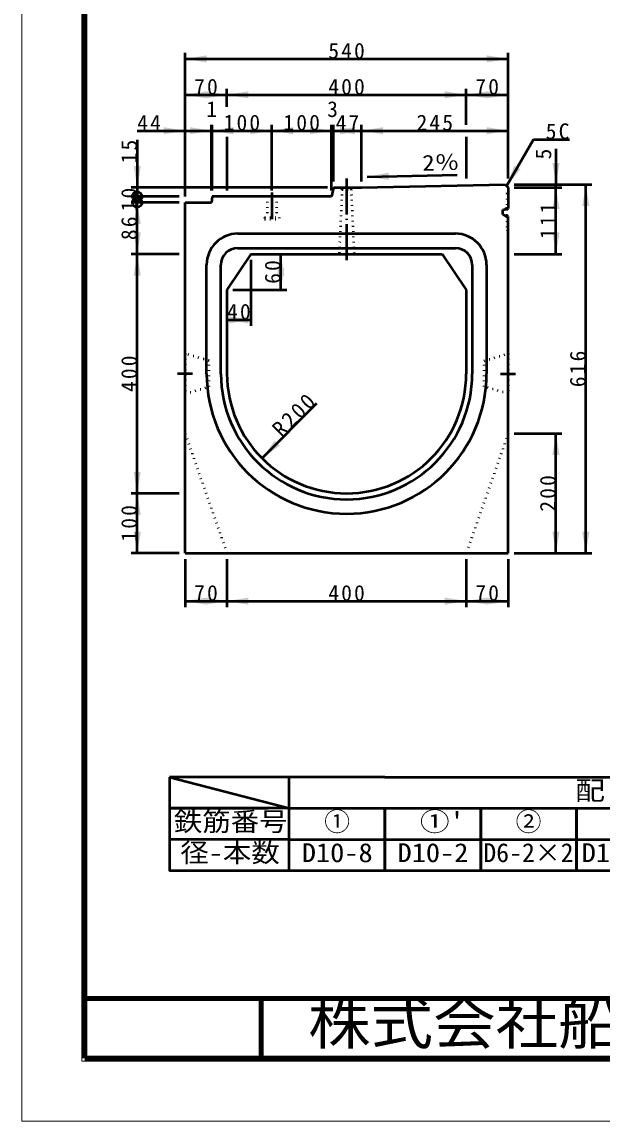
# Model space of a CAD drawing. Units: millimetres, scale not verified. Extents: x -2102 to 2102, y -1485 to 1485.
# Drawn here: x -2102 to -1133, y -1485 to 352 of the extents above; entities that cross this region are included whole.
import ezdxf
from ezdxf.enums import TextEntityAlignment as Align

# ---------------------------------------------------------------- set-up
doc = ezdxf.new("R2010")
doc.units = ezdxf.units.MM
doc.header["$LTSCALE"] = 5
doc.header["$PDMODE"] = 32
doc.header["$PDSIZE"] = 2.5
doc.linetypes.add('DOTTED', pattern=[1.75, 0.25, -1.5])
doc.linetypes.add('LONG_DASHED_DOTTED', pattern=[15.25, 12, -1.5, 0.25, -1.5])
doc.layers.add('0-0_V-nasSTD', color=7, linetype='Continuous', lineweight=35)
doc.layers.add('0-1_0', color=7, linetype='Continuous', lineweight=50)
doc.styles.add('ＭＳ ゴシック', font='')
doc.styles.get('ＭＳ ゴシック').set_extended_font_data('MS Gothic')

msp = doc.modelspace()

# ---------------------------------------------------------------- linework, layer by layer
at = {"layer": '0-0_V-nasSTD', "lineweight": 100}
for p, q in [((-1997.5, 1380), (-1997.5, -1380)), ((-1702.5, -1280), (-1702.5, -1380)), ((-1997.5, -1380), (1997.5, -1380)), ((-1997.5, -1380), (1997.5, -1380))]:
    msp.add_line(p, q, dxfattribs=at)
at = {"layer": '0-0_V-nasSTD', "lineweight": 50}
for p, q in [((-1759.824, 209.792), (-1759.824, 239.792)), ((-1829.824, 169.792), (-1785.824, 169.792)), ((-1759.824, 159.792), (-1759.824, 69.792)), ((-1359.824, 159.792), (-1359.824, 89.792)), ((-1784.824, 59.792), (-1785.824, 49.792)), ((-1829.824, 49.792), (-1785.824, 49.792)), ((-1855.697, -910.318), (-1655.697, -962.318)), ((-1495.697, -910.318), (-1655.697, -910.318)), ((-1855.697, -962.318), (-1855.697, -1014.318)), ((-1655.697, -962.318), (-1495.697, -962.318))]:
    msp.add_line(p, q, dxfattribs=at)
at = {"layer": '0-0_V-nasSTD', "lineweight": 18}
for points in [[(-2102.5, -1485), (-2102.5, 1485), (2102.5, 1485), (2102.5, -1485)], [(-2002.5, -1385), (-2002.5, 1385), (2002.5, 1385), (2002.5, -1385)]]:
    msp.add_lwpolyline(points, close=True, dxfattribs=at)
at = {"layer": '0-0_V-nasSTD', "lineweight": 50}
for points in [[(-1855.697, -910.318), (-1855.697, -962.318), (-1690.697, -962.318)], [(-1655.697, -962.318), (-1655.697, -910.318), (-1855.697, -910.318)], [(-1495.697, -910.318), (-1335.697, -910.318), (-1175.697, -910.318), (-1015.697, -910.318), (-855.697, -910.318)], [(-1655.697, -1014.318), (-1655.697, -962.318), (-1855.697, -962.318)], [(-1655.697, -1014.318), (-1495.697, -1014.318), (-1495.697, -962.318), (-1495.697, -1014.318), (-1335.697, -1014.318), (-1335.697, -962.318), (-1335.697, -1014.318), (-1175.697, -1014.318), (-1175.697, -962.318), (-1175.697, -1014.318), (-1015.697, -1014.318)], [(-1495.697, -962.318), (-1335.697, -962.318), (-1175.697, -962.318), (-1015.697, -962.318)], [(-1655.697, -1066.318), (-1495.697, -1066.318), (-1495.697, -1014.318), (-1495.697, -1066.318), (-1335.697, -1066.318), (-1335.697, -1014.318), (-1335.697, -1066.318), (-1175.697, -1066.318), (-1175.697, -1014.318), (-1175.697, -1066.318), (-1015.697, -1066.318)]]:
    msp.add_lwpolyline(points, dxfattribs=at)
msp.add_lwpolyline([(-1855.697, -1014.318), (-1855.697, -1066.318), (-1655.697, -1066.318), (-1655.697, -1014.318)], close=True, dxfattribs=at)
for centre in [(-1909.824, 59.792), (-1909.824, 49.792)]:
    msp.add_circle(centre, 8, dxfattribs=at)
at = {"layer": '0-0_V-nasSTD'}
for points in [[(-1829.824, 289.792), (-1793.824, 283.792), (-1793.824, 295.792)], [(-1325.824, 283.792), (-1325.824, 295.792), (-1289.824, 289.792)], [(-1829.824, 229.792), (-1793.824, 223.792), (-1793.824, 235.792)], [(-1795.824, 223.792), (-1795.824, 235.792), (-1759.824, 229.792)], [(-1759.824, 229.792), (-1723.824, 223.792), (-1723.824, 235.792)], [(-1395.824, 223.792), (-1395.824, 235.792), (-1359.824, 229.792)], [(-1359.824, 229.792), (-1323.824, 223.792), (-1323.824, 235.792)], [(-1325.824, 223.792), (-1325.824, 235.792), (-1289.824, 229.792)], [(-1865.824, 163.792), (-1865.824, 175.792), (-1829.824, 169.792)], [(-1821.824, 163.792), (-1821.824, 175.792), (-1785.824, 169.792)], [(-1784.824, 169.792), (-1748.824, 163.792), (-1748.824, 175.792)], [(-1720.824, 163.792), (-1720.824, 175.792), (-1684.824, 169.792)], [(-1684.824, 169.792), (-1648.824, 163.792), (-1648.824, 175.792)], [(-1620.824, 163.792), (-1620.824, 175.792), (-1584.824, 169.792)], [(-1581.824, 169.792), (-1545.824, 163.792), (-1545.824, 175.792)], [(-1570.824, 163.792), (-1570.824, 175.792), (-1534.824, 169.792)], [(-1534.824, 169.792), (-1498.824, 163.792), (-1498.824, 175.792)], [(-1325.824, 163.792), (-1325.824, 175.792), (-1289.824, 169.792)], [(-1915.824, 110.792), (-1909.824, 74.792), (-1903.824, 110.792)], [(-1292.324, 77.292), (-1279.52, 111.469), (-1269.128, 105.469)], [(-1215.824, 115.792), (-1209.824, 79.792), (-1203.824, 115.792)], [(-1525.209, 93.008), (-1489.342, 99.756), (-1489.092, 87.759)], [(-1215.824, 38.792), (-1209.824, 74.792), (-1203.824, 38.792)], [(-1165.824, 43.792), (-1159.824, 79.792), (-1153.824, 43.792)], [(-1915.824, 13.792), (-1909.824, 49.792), (-1903.824, 13.792)], [(-1915.824, -0.208), (-1909.824, -36.208), (-1903.824, -0.208)], [(-1215.824, -0.208), (-1209.824, -36.208), (-1203.824, -0.208)], [(-1915.824, -72.208), (-1909.824, -36.208), (-1903.824, -72.208)], [(-1675.824, -72.208), (-1669.824, -36.208), (-1663.824, -72.208)], [(-1675.824, -60.208), (-1669.824, -96.208), (-1663.824, -60.208)], [(-1759.824, -146.208), (-1723.824, -152.208), (-1723.824, -140.208)], [(-1755.824, -152.208), (-1755.824, -140.208), (-1719.824, -146.208)], [(-1701.245, -377.629), (-1680.032, -347.931), (-1671.547, -356.416)], [(-1215.824, -372.208), (-1209.824, -336.208), (-1203.824, -372.208)], [(-1915.824, -400.208), (-1909.824, -436.208), (-1903.824, -400.208)], [(-1915.824, -472.208), (-1909.824, -436.208), (-1903.824, -472.208)], [(-1915.824, -500.208), (-1909.824, -536.208), (-1903.824, -500.208)], [(-1215.824, -500.208), (-1209.824, -536.208), (-1203.824, -500.208)], [(-1165.824, -500.208), (-1159.824, -536.208), (-1153.824, -500.208)], [(-1829.824, -616.208), (-1793.824, -622.208), (-1793.824, -610.208)], [(-1795.824, -622.208), (-1795.824, -610.208), (-1759.824, -616.208)], [(-1759.824, -616.208), (-1723.824, -622.208), (-1723.824, -610.208)], [(-1395.824, -622.208), (-1395.824, -610.208), (-1359.824, -616.208)], [(-1359.824, -616.208), (-1323.824, -622.208), (-1323.824, -610.208)], [(-1325.824, -622.208), (-1325.824, -610.208), (-1289.824, -616.208)]]:
    msp.add_solid(points, dxfattribs=at)
at = {"layer": '0-1_0'}
for p, q in [((-1829.824, 59.792), (-1829.824, 299.792)), ((-1289.824, 89.792), (-1289.824, 299.792)), ((-1829.824, 289.792), (-1289.824, 289.792)), ((-1359.824, 179.792), (-1359.824, 239.792)), ((-1909.824, 169.792), (-1829.824, 169.792)), ((-1785.824, 69.792), (-1785.824, 179.792)), ((-1785.824, 169.792), (-1784.824, 169.792)), ((-1784.824, 69.792), (-1784.824, 179.792)), ((-1784.824, 169.792), (-1684.824, 169.792)), ((-1684.824, 69.792), (-1684.824, 179.792)), ((-1684.824, 169.792), (-1584.824, 169.792)), ((-1584.824, 69.792), (-1584.824, 179.792)), ((-1584.824, 169.792), (-1581.824, 169.792)), ((-1581.824, 84.792), (-1581.824, 179.792)), ((-1581.824, 169.792), (-1534.824, 169.792)), ((-1534.824, 84.792), (-1534.824, 179.792)), ((-1534.824, 169.792), (-1289.824, 169.792)), ((-1909.824, 154.792), (-1909.824, 74.792)), ((-1247.324, 155.234), (-1292.324, 77.292)), ((-1247.324, 155.234), (-1187.324, 155.234)), ((-1209.824, 139.792), (-1209.824, 79.792)), ((-1525.209, 93.008), (-1375.242, 96.132)), ((-1591.824, 74.792), (-1919.824, 74.792)), ((-1909.824, 74.792), (-1909.824, 59.792)), ((-1581.824, 74.792), (-1584.824, 59.792)), ((-1581.824, 74.792), (-1534.824, 74.792)), ((-1534.824, 74.792), (-1294.824, 79.792)), ((-1294.824, 79.792), (-1289.824, 74.792)), ((-1289.824, 74.792), (-1289.824, 39.807)), ((-1279.824, 79.792), (-1149.824, 79.792)), ((-1279.824, 74.792), (-1199.824, 74.792)), ((-1209.824, 74.792), (-1209.824, 79.792)), ((-1209.824, -36.208), (-1209.824, 74.792)), ((-1159.824, -536.208), (-1159.824, 79.792)), ((-1839.824, 59.792), (-1919.824, 59.792)), ((-1909.824, 59.792), (-1909.824, 49.792)), ((-1584.824, 59.792), (-1784.824, 59.792)), ((-1839.824, 49.792), (-1919.824, 49.792)), ((-1829.824, -536.208), (-1829.824, 49.792)), ((-1298.824, 37.792), (-1289.824, 39.807)), ((-1298.824, 29.792), (-1298.824, 37.792)), ((-1298.824, 29.792), (-1289.824, 26.434)), ((-1289.824, -536.208), (-1289.824, 26.434)), ((-1741.824, -2.208), (-1377.824, -2.208)), ((-1839.824, -36.208), (-1919.824, -36.208)), ((-1719.824, -36.208), (-1759.824, -96.208)), ((-1741.824, -26.208), (-1377.824, -26.208)), ((-1719.824, -36.208), (-1399.824, -36.208)), ((-1669.824, -96.208), (-1669.824, -36.208)), ((-1572.324, -36.208), (-1547.324, -36.208)), ((-1399.824, -36.208), (-1359.824, -96.208)), ((-1279.824, -36.208), (-1199.824, -36.208)), ((-1793.824, -86.208), (-1793.824, -54.208)), ((-1769.824, -86.208), (-1769.824, -54.208)), ((-1719.824, -46.208), (-1719.824, -156.208)), ((-1349.824, -54.208), (-1349.824, -86.208)), ((-1325.824, -54.208), (-1325.824, -86.208)), ((-1793.824, -236.208), (-1793.824, -86.208)), ((-1769.824, -236.208), (-1769.824, -86.208)), ((-1349.824, -86.208), (-1349.824, -236.208)), ((-1325.824, -86.208), (-1325.824, -236.208)), ((-1759.824, -96.208), (-1759.824, -236.208)), ((-1749.824, -96.208), (-1659.824, -96.208)), ((-1359.824, -96.208), (-1359.824, -236.208)), ((-1759.824, -146.208), (-1719.824, -146.208)), ((-1701.245, -377.629), (-1609.321, -285.705)), ((-1279.824, -336.208), (-1199.824, -336.208)), ((-1209.824, -536.208), (-1209.824, -336.208)), ((-1839.824, -436.208), (-1919.824, -436.208)), ((-1839.824, -536.208), (-1919.824, -536.208)), ((-1829.824, -536.208), (-1289.824, -536.208)), ((-1829.824, -546.208), (-1829.824, -626.208)), ((-1759.824, -546.208), (-1759.824, -626.208)), ((-1359.824, -546.208), (-1359.824, -626.208)), ((-1289.824, -546.208), (-1289.824, -626.208)), ((-1279.824, -536.208), (-1149.824, -536.208)), ((-1829.824, -616.208), (-1759.824, -616.208)), ((-1759.824, -616.208), (-1359.824, -616.208)), ((-1359.824, -616.208), (-1289.824, -616.208))]:
    msp.add_line(p, q, dxfattribs=at)
at = {"layer": '0-1_0', "linetype": 'LONG_DASHED_DOTTED'}
for p, q in [((-1559.824, 89.792), (-1559.824, -51.208)), ((-1684.824, 66.792), (-1684.824, 21.792)), ((-1817.324, -236.208), (-1842.324, -236.208)), ((-1302.324, -236.208), (-1277.324, -236.208))]:
    msp.add_line(p, q, dxfattribs=at)
at = {"layer": '0-1_0', "linetype": 'DOTTED'}
for p, q in [((-1692.824, 59.792), (-1692.824, 24.792)), ((-1676.824, 59.792), (-1676.824, 24.792)), ((-1567.324, 71.792), (-1572.324, -36.208)), ((-1552.324, 71.792), (-1547.324, -36.208)), ((-1292.124, 64.792), (-1289.824, 67.092)), ((-1292.124, 64.792), (-1292.124, 39.292)), ((-1696.824, 24.792), (-1672.824, 24.792)), ((-1696.824, 24.792), (-1696.824, 21.792)), ((-1696.824, 21.792), (-1672.824, 21.792)), ((-1672.824, 24.792), (-1672.824, 21.792)), ((-1329.824, -214.708), (-1289.824, -202.708)), ((-1329.824, -257.708), (-1329.824, -214.708)), ((-1289.824, -202.708), (-1289.824, -269.708)), ((-1289.824, -269.708), (-1329.824, -257.708)), ((-1829.824, -336.208), (-1759.824, -536.208)), ((-1289.824, -336.208), (-1359.824, -536.208))]:
    msp.add_line(p, q, dxfattribs=at)
at = {"layer": '0-1_0', "lineweight": 100}
msp.add_line((-1997.5, -1280), (1997.5, -1280), dxfattribs=at)
msp.add_line((-1997.5, -1280), (1997.5, -1280), dxfattribs=at)
at = {"layer": '0-1_0'}
for points in [[(-1829.824, 229.792), (-1759.824, 229.792), (-1359.824, 229.792), (-1289.824, 229.792)], [(-1909.824, -536.208), (-1909.824, -436.208), (-1909.824, -36.208), (-1909.824, 49.792)]]:
    msp.add_lwpolyline(points, dxfattribs=at)
at = {"layer": '0-1_0', "linetype": 'DOTTED'}
for points in [[(-1567.324, 71.792), (-1570.324, 74.792), (-1549.324, 74.792)], [(-1567.324, 71.792), (-1552.324, 71.792), (-1549.324, 74.792)], [(-1292.124, 27.292), (-1292.124, 4.792), (-1289.824, 2.492)]]:
    msp.add_lwpolyline(points, dxfattribs=at)
msp.add_lwpolyline([(-1789.824, -214.708), (-1829.824, -202.708), (-1829.824, -269.708), (-1789.824, -257.708)], close=True, dxfattribs=at)
at = {"layer": '0-1_0'}
for centre, radius, start, end in [((-1741.824, -54.208), 52, 90, 180), ((-1377.824, -54.208), 52, 0, 90), ((-1741.824, -54.208), 28, 90, 180), ((-1377.824, -54.208), 28, 0, 90), ((-1559.824, -236.208), 234, 180, 270), ((-1559.824, -236.208), 210, 180, 270), ((-1559.824, -236.208), 200, 180, 270), ((-1559.824, -236.208), 200, 270, 0), ((-1559.824, -236.208), 210, 270, 0), ((-1559.824, -236.208), 234, 270, 0)]:
    msp.add_arc(centre, radius, start, end, dxfattribs=at)
for p in [(-1292.124, 39.292), (-1292.124, 27.292)]:
    msp.add_point(p, dxfattribs=at)

# ---------------------------------------------------------------- texts
at = {"layer": '0-0_V-nasSTD', "style": 'ＭＳ ゴシック'}
for s, height, p in [('1', 26.39, (-1794.324, 184.792)), ('3', 26.39, (-1592.324, 184.792)), ('①', 31.67, (-1597.297, -1009.918)), ('②', 31.67, (-1277.297, -1009.918)), ('D6-2×2', 31.67, (-1331.297, -1061.918))]:
    msp.add_text(s, height=height, dxfattribs=at).set_placement(p, align=Align.BOTTOM_LEFT)
at = {"layer": '0-0_V-nasSTD', "style": 'ＭＳ ゴシック', "width": 1.15}
msp.add_text('2％', height=26.39, rotation=1.193, dxfattribs=at).set_placement((-1432.829, 94.932), align=Align.BOTTOM_LEFT)
at = {"layer": '0-0_V-nasSTD', "style": 'ＭＳ ゴシック'}
msp.add_text('5', height=26.39, rotation=90, dxfattribs=at).set_placement((-1209.824, 121.792), align=Align.BOTTOM_LEFT)
for s, height, width, p in [('配\u3000\u3000\u3000\u3000      \u3000筋', 31.67, 1.15, (-1177.617, -957.918)), ('鉄筋番号', 31.67, 1.1, (-1848.577, -1009.918)), ("①'", 31.67, 1.15, (-1437.297, -1009.918)), ('径-本数', 31.67, 1.1, (-1837.777, -1061.918)), ('D10-8', 31.67, 1.1, (-1634.697, -1061.918)), ('D10-2', 31.67, 1.1, (-1474.697, -1061.918)), ('D10-10', 31.67, 1.1, (-1166.747, -1061.918)), ('株式会社船生コンクリート工業', 69.65, 1.1, (-1624.221, -1377.45))]:
    msp.add_text(s, height=height, dxfattribs=dict(at, width=width)).set_placement(p, align=Align.BOTTOM_LEFT)
at = {"layer": '0-0_V-nasSTD', "char_height": 26.39, "attachment_point": 7, "style": 'ＭＳ ゴシック'}
for s, insert in [('\\T1.2;540', (-1590.424, 289.792)), ('\\T1.2;70', (-1814.624, 229.792)), ('\\T1.2;400', (-1590.424, 229.792)), ('\\T1.2;70', (-1344.624, 229.792)), ('\\T1.2;44', (-1909.824, 169.792)), ('\\T1.2;100', (-1765.424, 169.792)), ('\\T1.2;100', (-1665.424, 169.792)), ('\\T1.2;47', (-1578.124, 169.792)), ('\\T1.2;245', (-1442.924, 169.792)), ('\\T1.2;5C', (-1226.924, 155.234)), ('\\T1.2;40', (-1759.624, -146.208)), ('\\T1.2;70', (-1814.624, -616.208)), ('\\T1.2;400', (-1590.424, -616.208)), ('\\T1.2;70', (-1344.624, -616.208))]:
    msp.add_mtext(s, dxfattribs=dict(at, insert=insert))
for s, insert, rotation in [('\\T1.2;15', (-1909.824, 115.192), 90), ('\\T1.2;10', (-1909.824, 34.992), 90), ('\\T1.2;111', (-1209.824, -11.308), 90), ('\\T1.2;86', (-1909.824, -13.008), 90), ('\\T1.2;60', (-1669.824, -86.008), 90), ('\\T1.2;616', (-1159.824, -258.808), 90), ('\\T1.2;400', (-1909.824, -266.808), 90), ('\\T1.2;R200', (-1667.87, -344.254), 45), ('\\T1.2;200', (-1209.824, -466.808), 90), ('\\T1.2;100', (-1909.824, -516.808), 90)]:
    msp.add_mtext(s, dxfattribs=dict(at, insert=insert, rotation=rotation))

doc.saveas('drawing.dxf')
